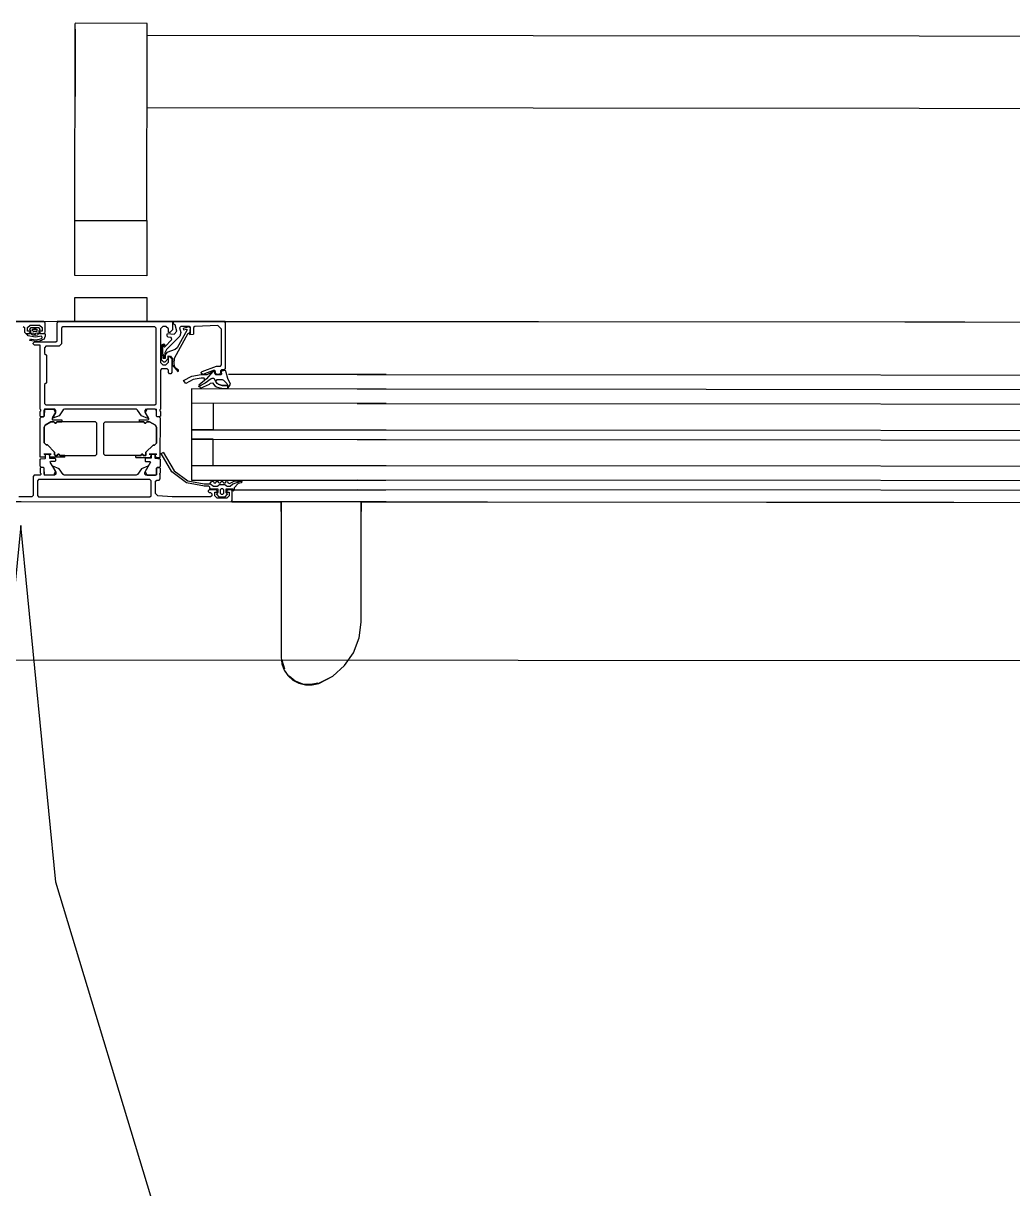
# Model space of a CAD drawing. Header units: metres. Extents: x 2.3 to 42.8, y 0.9 to 31.9.
# Drawn here: x 27.4433 to 27.6055, y 9.3851 to 9.5762 of the extents above; entities that cross this region are included whole.
import ezdxf

# ---------------------------------------------------------------- set-up
doc = ezdxf.new("R2010")
doc.units = ezdxf.units.M
doc.layers.add('ARREDI', color=9, linetype='Continuous')
doc.layers.add('PARETI_STRUTTURE', color=7, linetype='Continuous')

msp = doc.modelspace()

# ---------------------------------------------------------------- linework, layer by layer
at = {"layer": 'ARREDI'}
for points in [[(27.45176, 9.5439), (27.45179, 9.57415), (27.45179, 9.57527), (27.45179, 9.57597), (27.45179, 9.5762)], [(27.45178, 9.57526), (27.45178, 9.57415), (27.45178, 9.5727), (27.45178, 9.571), (27.45178, 9.56918), (27.45178, 9.56736), (27.45178, 9.56567), (27.45177, 9.56421)], [(27.46357, 9.54389), (27.46359, 9.57414), (27.46359, 9.57525), (27.46359, 9.57596), (27.46359, 9.5762), (27.45179, 9.57621)], [(27.46359, 9.57124), (27.46359, 9.57246), (27.46359, 9.5734)], [(27.71676, 9.57401), (27.4636, 9.57419)], [(27.46358, 9.56317), (27.46358, 9.56411), (27.46358, 9.56534)], [(27.46358, 9.56238), (27.71675, 9.5622)], [(27.46356, 9.53481), (27.45175, 9.53483), (27.45175, 9.5439)], [(27.45176, 9.5439), (27.46357, 9.54389), (27.46357, 9.53482)], [(27.46355, 9.52729), (27.45175, 9.5273), (27.45175, 9.53124)], [(27.45175, 9.53124), (27.46355, 9.53123)], [(27.46356, 9.53123), (27.46356, 9.5273)], [(27.75241, 9.52709), (27.13346, 9.52753)], [(27.49805, 9.51861), (27.66972, 9.51849)], [(27.49805, 9.51625), (27.66972, 9.51612)], [(27.49805, 9.51387), (27.66972, 9.51375)], [(27.49805, 9.50954), (27.66971, 9.50942)], [(27.49805, 9.50797), (27.66971, 9.50784)], [(27.66971, 9.50353), (27.49805, 9.50365)], [(27.66971, 9.50116), (27.49805, 9.50129)], [(27.66971, 9.49959), (27.49804, 9.49971)], [(27.13698, 9.498), (27.74886, 9.49756)]]:
    msp.add_lwpolyline(points, dxfattribs=at)
at = {"layer": 'PARETI_STRUTTURE'}
for points in [[(27.41813, 9.52733), (27.44687, 9.52732)], [(27.44668, 9.52731), (27.41814, 9.52732), (27.41814, 9.52599), (27.41857, 9.52556), (27.4188, 9.52556), (27.4188, 9.52614)], [(27.44687, 9.52711), (27.44668, 9.52731)], [(27.44687, 9.52554), (27.44687, 9.52711)], [(27.44884, 9.52711), (27.44904, 9.52731)], [(27.46774, 9.52729), (27.44884, 9.52731)], [(27.44884, 9.52416), (27.44884, 9.52712)], [(27.44904, 9.52731), (27.46775, 9.52729), (27.46775, 9.52596), (27.4673, 9.52552), (27.46707, 9.52552), (27.46707, 9.52611)], [(27.69926, 9.52712), (27.70792, 9.52712), (27.46774, 9.52729)], [(27.4764, 9.52729), (27.46774, 9.52729)], [(27.46799, 9.5269), (27.46794, 9.5269), (27.46794, 9.52729), (27.47621, 9.52729)], [(27.46818, 9.52675), (27.46798, 9.52689)], [(27.50279, 9.52727), (27.47621, 9.52729), (27.4764, 9.52709)], [(27.69926, 9.52713), (27.4764, 9.52728)], [(27.4764, 9.52709), (27.4764, 9.51961)], [(27.44329, 9.52652), (27.44349, 9.52633)], [(27.44349, 9.52633), (27.44349, 9.52554)], [(27.44349, 9.52554), (27.44368, 9.52535)], [(27.44368, 9.52534), (27.4442, 9.52534)], [(27.44381, 9.52534), (27.44443, 9.52534)], [(27.4441, 9.52495), (27.44381, 9.52534)], [(27.444, 9.52633), (27.44439, 9.52672)], [(27.44439, 9.52554), (27.44439, 9.52573), (27.444, 9.52573), (27.444, 9.52633)], [(27.4442, 9.52534), (27.44439, 9.52554)], [(27.44437, 9.52598), (27.44452, 9.52627)], [(27.44443, 9.52587), (27.44437, 9.52598)], [(27.44439, 9.52672), (27.44596, 9.52672)], [(27.4445, 9.52579), (27.44442, 9.52587)], [(27.44443, 9.52534), (27.44451, 9.52542)], [(27.4445, 9.52541), (27.4445, 9.52579)], [(27.44453, 9.52628), (27.4446, 9.52632)], [(27.4446, 9.52632), (27.44576, 9.52632)], [(27.44467, 9.5252), (27.44466, 9.52523), (27.44462, 9.52534), (27.44484, 9.52543)], [(27.44484, 9.52507), (27.44467, 9.5252)], [(27.44482, 9.52577), (27.44482, 9.52605)], [(27.44482, 9.52604), (27.44553, 9.52604)], [(27.44494, 9.52565), (27.44483, 9.52577)], [(27.44484, 9.52543), (27.44499, 9.52538)], [(27.44557, 9.52506), (27.44537, 9.52504), (27.44506, 9.52506), (27.44484, 9.52507)], [(27.44541, 9.52565), (27.44494, 9.52565)], [(27.44499, 9.52539), (27.44518, 9.52505), (27.44536, 9.52539)], [(27.44536, 9.52539), (27.44552, 9.52544)], [(27.44553, 9.52577), (27.44541, 9.52564)], [(27.44552, 9.52543), (27.44573, 9.52534), (27.44569, 9.52514)], [(27.44553, 9.52604), (27.44553, 9.52576)], [(27.44568, 9.52515), (27.44557, 9.52506)], [(27.44576, 9.52632), (27.44583, 9.52628)], [(27.44583, 9.52628), (27.44601, 9.52599)], [(27.44592, 9.52587), (27.44584, 9.52579)], [(27.44585, 9.52579), (27.44585, 9.52542)], [(27.44585, 9.52541), (27.44593, 9.52533)], [(27.44592, 9.52534), (27.44677, 9.52534)], [(27.44601, 9.52599), (27.44593, 9.52587)], [(27.44597, 9.52672), (27.44636, 9.52633)], [(27.44636, 9.52632), (27.44636, 9.52573), (27.44597, 9.52573), (27.44597, 9.52553)], [(27.44597, 9.52554), (27.44616, 9.52534)], [(27.44616, 9.52534), (27.44668, 9.52534)], [(27.44668, 9.52534), (27.44687, 9.52553)], [(27.44677, 9.52533), (27.44685, 9.52525)], [(27.44685, 9.52525), (27.44685, 9.52485), (27.44683, 9.52478)], [(27.44975, 9.52644), (27.44955, 9.52625)], [(27.44955, 9.52624), (27.44955, 9.52365)], [(27.46487, 9.52643), (27.44974, 9.52644)], [(27.46506, 9.52623), (27.46487, 9.52643)], [(27.46506, 9.51383), (27.46507, 9.52623)], [(27.46577, 9.52611), (27.46577, 9.52375)], [(27.46617, 9.52651), (27.46578, 9.52612)], [(27.46668, 9.52651), (27.46616, 9.52651)], [(27.46707, 9.52611), (27.46668, 9.5265)], [(27.46687, 9.52525), (27.46696, 9.52533)], [(27.46687, 9.52492), (27.46687, 9.52525)], [(27.46696, 9.52532), (27.46804, 9.52523)], [(27.46801, 9.52038), (27.46808, 9.52132), (27.4703, 9.52538), (27.47062, 9.52539), (27.47068, 9.52625)], [(27.46804, 9.52523), (27.46845, 9.52573)], [(27.46845, 9.52572), (27.46817, 9.52675)], [(27.47016, 9.52595), (27.46852, 9.52299)], [(27.46911, 9.5265), (27.46891, 9.52625)], [(27.46892, 9.52626), (27.46913, 9.52549)], [(27.46912, 9.52549), (27.46897, 9.52492)], [(27.4705, 9.5265), (27.46911, 9.5265)], [(27.47044, 9.52645), (27.46948, 9.52619)], [(27.46948, 9.52619), (27.46955, 9.52592)], [(27.46954, 9.52592), (27.47007, 9.52606)], [(27.47007, 9.52606), (27.47017, 9.52595)], [(27.47068, 9.52626), (27.47045, 9.52645)], [(27.4706, 9.52511), (27.47046, 9.52536), (27.4707, 9.52536), (27.4707, 9.52631)], [(27.4707, 9.52631), (27.4705, 9.5265)], [(27.47121, 9.5252), (27.47061, 9.52512)], [(27.4714, 9.52651), (27.4712, 9.52632)], [(27.47121, 9.52632), (27.47121, 9.52521)], [(27.4752, 9.52667), (27.47139, 9.5265)], [(27.47581, 9.52608), (27.4752, 9.52666)], [(27.47581, 9.5202), (27.47581, 9.52608)], [(27.4441, 9.52495), (27.4441, 9.52495)], [(27.44632, 9.5249), (27.44521, 9.52476), (27.4441, 9.52495)], [(27.44437, 9.52422), (27.44449, 9.52447)], [(27.44541, 9.52401), (27.44437, 9.52422)], [(27.44449, 9.52447), (27.44459, 9.52443)], [(27.44459, 9.52442), (27.44541, 9.52428)], [(27.4449, 9.52377), (27.4451, 9.52396)], [(27.4449, 9.52365), (27.4449, 9.52376)], [(27.4451, 9.52345), (27.44491, 9.52365)], [(27.4451, 9.52396), (27.44864, 9.52396)], [(27.44608, 9.52081), (27.44608, 9.52345), (27.4451, 9.52345)], [(27.44672, 9.52447), (27.44669, 9.52442), (27.44643, 9.52429), (27.44625, 9.5242), (27.44604, 9.52412), (27.44583, 9.52406), (27.44562, 9.52402), (27.44541, 9.52401)], [(27.44541, 9.52429), (27.44611, 9.52445)], [(27.44611, 9.52446), (27.44627, 9.52454), (27.4464, 9.52462)], [(27.4464, 9.52462), (27.44631, 9.52491)], [(27.44683, 9.52478), (27.44672, 9.52447)], [(27.44699, 9.52325), (27.4468, 9.52306)], [(27.44915, 9.52325), (27.44699, 9.52325)], [(27.44864, 9.52396), (27.44884, 9.52415)], [(27.44955, 9.52365), (27.44916, 9.52326)], [(27.46577, 9.52375), (27.46577, 9.52336)], [(27.46577, 9.52336), (27.46577, 9.52061)], [(27.4659, 9.52344), (27.4659, 9.52108)], [(27.46635, 9.52362), (27.46591, 9.52344)], [(27.46606, 9.52341), (27.46627, 9.52349)], [(27.46606, 9.52199), (27.46606, 9.52341)], [(27.46616, 9.52331), (27.46623, 9.52334)], [(27.46616, 9.52202), (27.46616, 9.52331)], [(27.46623, 9.52334), (27.46639, 9.52317)], [(27.46626, 9.52349), (27.46643, 9.52332)], [(27.46654, 9.52343), (27.46635, 9.52363)], [(27.46638, 9.52318), (27.46649, 9.52318)], [(27.46643, 9.52332), (27.46654, 9.52343)], [(27.46649, 9.52317), (27.46767, 9.52434)], [(27.46897, 9.52492), (27.46675, 9.5227)], [(27.46705, 9.52472), (27.46687, 9.52492)], [(27.46755, 9.52468), (27.46705, 9.52472)], [(27.46767, 9.52435), (27.46755, 9.52468)], [(27.44679, 9.52306), (27.44679, 9.52207), (27.44707, 9.52179), (27.44707, 9.51726), (27.44679, 9.51699), (27.44679, 9.51385)], [(27.46614, 9.52183), (27.46605, 9.52198)], [(27.46621, 9.52167), (27.46613, 9.52183)], [(27.46621, 9.52192), (27.46616, 9.52202)], [(27.46632, 9.52171), (27.46621, 9.52192)], [(27.46621, 9.52126), (27.46621, 9.52168)], [(27.46657, 9.52126), (27.46621, 9.52126)], [(27.46632, 9.5213), (27.46632, 9.52171)], [(27.46652, 9.5213), (27.46632, 9.5213)], [(27.46675, 9.52271), (27.46651, 9.52215)], [(27.46652, 9.52215), (27.46652, 9.5213)], [(27.46653, 9.52069), (27.46706, 9.52127)], [(27.46683, 9.52223), (27.46656, 9.52185)], [(27.46657, 9.52185), (27.46657, 9.52126)], [(27.46821, 9.52273), (27.46683, 9.52223)], [(27.46706, 9.52128), (27.46706, 9.52168), (27.46744, 9.52161)], [(27.46707, 9.5206), (27.46707, 9.52159), (27.46726, 9.52159)], [(27.46727, 9.52159), (27.46765, 9.5212)], [(27.46743, 9.52161), (27.46775, 9.52119)], [(27.46766, 9.52119), (27.46766, 9.51894)], [(27.46776, 9.52119), (27.46769, 9.5202)], [(27.46852, 9.52299), (27.4682, 9.52273)], [(27.44608, 9.52042), (27.44608, 9.52081)], [(27.44608, 9.51865), (27.44608, 9.52042)], [(27.46577, 9.5206), (27.46616, 9.52021)], [(27.46596, 9.51954), (27.46577, 9.51934)], [(27.46577, 9.51934), (27.46577, 9.51293)], [(27.4659, 9.52108), (27.46629, 9.52069)], [(27.46687, 9.51954), (27.46597, 9.51954)], [(27.46616, 9.52021), (27.46668, 9.52021)], [(27.46629, 9.52069), (27.46653, 9.52069)], [(27.46667, 9.52021), (27.46706, 9.5206)], [(27.46707, 9.51934), (27.46687, 9.51954)], [(27.46707, 9.51895), (27.46707, 9.51934)], [(27.46768, 9.5202), (27.4687, 9.51904)], [(27.46817, 9.51969), (27.46801, 9.52038)], [(27.46876, 9.51935), (27.46818, 9.51969)], [(27.4687, 9.51904), (27.46876, 9.51934)], [(27.47259, 9.51914), (27.47495, 9.52)], [(27.47456, 9.51931), (27.47273, 9.51864)], [(27.47482, 9.51912), (27.47456, 9.5193)], [(27.47495, 9.51999), (27.47502, 9.52001)], [(27.47502, 9.52001), (27.47561, 9.52001)], [(27.47561, 9.52001), (27.47581, 9.5202)], [(27.47581, 9.51941), (27.47561, 9.51922)], [(27.4762, 9.51941), (27.47581, 9.51941)], [(27.47637, 9.51929), (27.47582, 9.51918)], [(27.4764, 9.51961), (27.4762, 9.51941)], [(27.47651, 9.5192), (27.47637, 9.5193)], [(27.44608, 9.51825), (27.44608, 9.51864)], [(27.44608, 9.51294), (27.44608, 9.51826)], [(27.46726, 9.51875), (27.46707, 9.51894)], [(27.46746, 9.51875), (27.46727, 9.51875)], [(27.46766, 9.51895), (27.46746, 9.51875)], [(27.46955, 9.51762), (27.47092, 9.51837), (27.47246, 9.51863)], [(27.46994, 9.51712), (27.46955, 9.51762)], [(27.47247, 9.518), (27.47112, 9.51778), (27.46994, 9.51712)], [(27.47411, 9.51793), (27.47309, 9.51718), (27.47195, 9.51661)], [(27.47437, 9.51914), (27.47333, 9.51789), (27.47205, 9.51686)], [(27.47246, 9.51895), (27.47259, 9.51913)], [(27.47246, 9.51883), (27.47246, 9.51895)], [(27.47273, 9.51864), (27.47246, 9.51882)], [(27.47247, 9.51863), (27.4734, 9.51863)], [(27.47295, 9.518), (27.47248, 9.518)], [(27.47308, 9.51765), (27.47295, 9.518)], [(27.47341, 9.51863), (27.47431, 9.51904)], [(27.4742, 9.51796), (27.47412, 9.51793)], [(27.47446, 9.51796), (27.47421, 9.51796)], [(27.47457, 9.5191), (27.47438, 9.51914)], [(27.47464, 9.51784), (27.47446, 9.51795)], [(27.47474, 9.51865), (27.47457, 9.5191)], [(27.47507, 9.51714), (27.47486, 9.51747), (27.47464, 9.51784)], [(27.47485, 9.51857), (27.47474, 9.51865)], [(27.47482, 9.51882), (27.47482, 9.51911)], [(27.47502, 9.51863), (27.47483, 9.51882)], [(27.47566, 9.51857), (27.47485, 9.51857)], [(27.47485, 9.51747), (27.47506, 9.51781)], [(27.47541, 9.51863), (27.47503, 9.51863)], [(27.47507, 9.51781), (27.47593, 9.51781)], [(27.47561, 9.51882), (27.47542, 9.51863)], [(27.47561, 9.51922), (27.47561, 9.51883)], [(27.47577, 9.5187), (27.47566, 9.51856)], [(27.47582, 9.51919), (27.47573, 9.51906)], [(27.47573, 9.51905), (27.47577, 9.51869)], [(27.47592, 9.51781), (27.47612, 9.51771)], [(27.47612, 9.51771), (27.47667, 9.51715)], [(27.47657, 9.51895), (27.47651, 9.5192)], [(27.47725, 9.51704), (27.47685, 9.51797), (27.47656, 9.51896)], [(27.50278, 9.51861), (27.47695, 9.51862)], [(27.50278, 9.51623), (27.47089, 9.51626), (27.47088, 9.50129), (27.50276, 9.50127)], [(27.47205, 9.51687), (27.47237, 9.51638)], [(27.47237, 9.51638), (27.47382, 9.51706)], [(27.47382, 9.51706), (27.47397, 9.51722)], [(27.47397, 9.51721), (27.47431, 9.51726)], [(27.4743, 9.51726), (27.47472, 9.51677)], [(27.47471, 9.51676), (27.47495, 9.51661)], [(27.47494, 9.51661), (27.4758, 9.51636)], [(27.47526, 9.51701), (27.47506, 9.51713)], [(27.47526, 9.51701), (27.47588, 9.51683), (27.47526, 9.51701)], [(27.4758, 9.51636), (27.47594, 9.51635)], [(27.47599, 9.51681), (27.47587, 9.51682), (27.47599, 9.51681)], [(27.47594, 9.51634), (27.47684, 9.51634), (27.47684, 9.51683), (27.47684, 9.51681), (27.47598, 9.51681), (27.47684, 9.51681)], [(27.47668, 9.51715), (27.47684, 9.51683)], [(27.47684, 9.51634), (27.47726, 9.51704)], [(27.47684, 9.51634), (27.47684, 9.51634)], [(27.44679, 9.51384), (27.44698, 9.51365)], [(27.44698, 9.51365), (27.46486, 9.51363)], [(27.46486, 9.51363), (27.46505, 9.51383)], [(27.50278, 9.51387), (27.47089, 9.5139)], [(27.47443, 9.51389), (27.47443, 9.50956), (27.47089, 9.50956), (27.50277, 9.50954)], [(27.44615, 9.51283), (27.44607, 9.51294)], [(27.44608, 9.51254), (27.44616, 9.51265)], [(27.44608, 9.5118), (27.44608, 9.51254)], [(27.44619, 9.51169), (27.44608, 9.51181)], [(27.44608, 9.51148), (27.44627, 9.51167)], [(27.44615, 9.51265), (27.44615, 9.51283)], [(27.44658, 9.51169), (27.44619, 9.51169)], [(27.44627, 9.51167), (27.44659, 9.51167)], [(27.4467, 9.5118), (27.44657, 9.51169)], [(27.44659, 9.51167), (27.44672, 9.51179)], [(27.44844, 9.51294), (27.44675, 9.51294), (27.4467, 9.5118)], [(27.44675, 9.51294), (27.4467, 9.5129)], [(27.44671, 9.51274), (27.4469, 9.51293)], [(27.44671, 9.51179), (27.44671, 9.51274)], [(27.44691, 9.51293), (27.44828, 9.51293)], [(27.44855, 9.51233), (27.44804, 9.51143)], [(27.44809, 9.51152), (27.44863, 9.51247), (27.44863, 9.51274)], [(27.44983, 9.5128), (27.44919, 9.51187), (27.44815, 9.51144)], [(27.44828, 9.51293), (27.44855, 9.51234)], [(27.44864, 9.51274), (27.44844, 9.51293)], [(27.45001, 9.51294), (27.44983, 9.5128)], [(27.46183, 9.51293), (27.45002, 9.51294)], [(27.46201, 9.51279), (27.46183, 9.51293)], [(27.4637, 9.51143), (27.46265, 9.51186), (27.46201, 9.51279)], [(27.4632, 9.51273), (27.4632, 9.51245), (27.46375, 9.51151)], [(27.4634, 9.51293), (27.46321, 9.51273)], [(27.46356, 9.51292), (27.46329, 9.51232)], [(27.46329, 9.51232), (27.4638, 9.51142)], [(27.46514, 9.51179), (27.46514, 9.51287), (27.4634, 9.51293)], [(27.46493, 9.51292), (27.46356, 9.51292)], [(27.46513, 9.51272), (27.46494, 9.51292)], [(27.46514, 9.51288), (27.4651, 9.51292)], [(27.46525, 9.51166), (27.46512, 9.51179)], [(27.46513, 9.51178), (27.46513, 9.51272)], [(27.46526, 9.51167), (27.46513, 9.5118)], [(27.46557, 9.51166), (27.46525, 9.51166)], [(27.46565, 9.51167), (27.46526, 9.51167)], [(27.46576, 9.51146), (27.46557, 9.51166)], [(27.46576, 9.51179), (27.46564, 9.51166)], [(27.46576, 9.51292), (27.46568, 9.51281)], [(27.46569, 9.51282), (27.46569, 9.51264)], [(27.46569, 9.51264), (27.46577, 9.51253)], [(27.46576, 9.51253), (27.46576, 9.51179)], [(27.44677, 9.50556), (27.44684, 9.50554), (27.44688, 9.5055), (27.4469, 9.50543), (27.44687, 9.50512), (27.44686, 9.50508), (27.44683, 9.50506), (27.44679, 9.50504), (27.44615, 9.50504), (27.44611, 9.50506), (27.44608, 9.50508), (27.44606, 9.50512), (27.44608, 9.51147)], [(27.4467, 9.50739), (27.4467, 9.50997), (27.4467, 9.50739)], [(27.44803, 9.51143), (27.448, 9.51133)], [(27.448, 9.51133), (27.448, 9.51125)], [(27.448, 9.51124), (27.44809, 9.51116)], [(27.44808, 9.51116), (27.44958, 9.51116)], [(27.44814, 9.51144), (27.44809, 9.51152)], [(27.44844, 9.51073), (27.44844, 9.51065), (27.44844, 9.51073)], [(27.44867, 9.51065), (27.44867, 9.51074), (27.44867, 9.51065)], [(27.45513, 9.51085), (27.4488, 9.51085), (27.44958, 9.51085)], [(27.44958, 9.51116), (27.44958, 9.51084)], [(27.45533, 9.51065), (27.45513, 9.51084)], [(27.45532, 9.50555), (27.45532, 9.51065)], [(27.45651, 9.51065), (27.4567, 9.51084)], [(27.45651, 9.50555), (27.45651, 9.51065)], [(27.45671, 9.51084), (27.46304, 9.51084), (27.46226, 9.51084)], [(27.46375, 9.51115), (27.46225, 9.51115)], [(27.46226, 9.51116), (27.46226, 9.51084)], [(27.46316, 9.51064), (27.46316, 9.51073), (27.46316, 9.51064)], [(27.4634, 9.51072), (27.4634, 9.51064), (27.4634, 9.51072)], [(27.46375, 9.51151), (27.46369, 9.51143)], [(27.46383, 9.51123), (27.46375, 9.51115)], [(27.46381, 9.51141), (27.46383, 9.51132)], [(27.46383, 9.51132), (27.46383, 9.51123)], [(27.46506, 9.50554), (27.46499, 9.50553), (27.46494, 9.50549), (27.46493, 9.50542), (27.46496, 9.50511), (27.46497, 9.50507), (27.465, 9.50504), (27.46504, 9.50503), (27.46568, 9.50503), (27.46572, 9.50504), (27.46575, 9.50507), (27.46575, 9.50511), (27.46576, 9.51146)], [(27.46513, 9.50737), (27.46513, 9.50996), (27.46513, 9.50737)], [(27.47442, 9.50365), (27.47442, 9.50799), (27.47088, 9.50799), (27.50277, 9.50796)], [(27.44725, 9.50707), (27.44702, 9.50707), (27.44725, 9.50707)], [(27.46458, 9.50706), (27.46481, 9.50706), (27.46458, 9.50706)], [(27.44607, 9.50357), (27.44607, 9.50471), (27.44608, 9.50475), (27.44611, 9.50478), (27.44615, 9.50478), (27.44686, 9.50485), (27.4469, 9.50486), (27.44693, 9.50489), (27.44693, 9.50492), (27.44693, 9.50547), (27.44693, 9.50552), (27.4469, 9.50554), (27.44686, 9.50556), (27.44672, 9.50556), (27.44663, 9.50556)], [(27.44788, 9.50555), (27.44663, 9.50555)], [(27.44672, 9.50556), (27.44779, 9.50556)], [(27.44779, 9.50555), (27.44765, 9.50555), (27.44761, 9.50554), (27.44758, 9.50551), (27.44756, 9.50547), (27.44756, 9.50496), (27.44758, 9.50493), (27.44761, 9.5049), (27.44765, 9.50489), (27.44847, 9.50489), (27.44851, 9.50487), (27.44854, 9.50485), (27.44855, 9.5048), (27.44855, 9.50446), (27.44854, 9.50441), (27.44851, 9.50439), (27.44847, 9.50437), (27.44773, 9.50437)], [(27.45009, 9.50504), (27.44771, 9.50504), (27.44767, 9.50506), (27.44764, 9.50508), (27.44763, 9.50512), (27.4476, 9.50544), (27.44763, 9.5055), (27.44767, 9.50554), (27.44773, 9.50556), (27.44788, 9.50556)], [(27.44772, 9.50437), (27.44765, 9.50426)], [(27.44766, 9.50425), (27.44855, 9.50271)], [(27.45009, 9.50504), (27.45009, 9.50536), (27.4493, 9.50536), (27.44924, 9.50537), (27.4492, 9.50541), (27.44918, 9.50548), (27.44918, 9.50555), (27.44918, 9.50548), (27.4492, 9.50541), (27.44924, 9.50537), (27.4493, 9.50536), (27.45513, 9.50536)], [(27.45513, 9.50535), (27.45532, 9.50555)], [(27.4567, 9.50535), (27.45651, 9.50555)], [(27.46174, 9.50503), (27.46174, 9.50535), (27.46253, 9.50535), (27.46259, 9.50536), (27.46263, 9.5054), (27.46265, 9.50546), (27.46265, 9.50554), (27.46265, 9.50546), (27.46263, 9.5054), (27.46259, 9.50536), (27.46253, 9.50535), (27.4567, 9.50535)], [(27.46174, 9.50503), (27.46412, 9.50503), (27.46416, 9.50505), (27.46419, 9.50507), (27.4642, 9.50512), (27.46423, 9.50542), (27.4642, 9.50548), (27.46416, 9.50553), (27.4641, 9.50555), (27.46395, 9.50555)], [(27.46404, 9.50554), (27.46418, 9.50554), (27.46422, 9.50553), (27.46425, 9.5055), (27.46427, 9.50546), (27.46427, 9.50495), (27.46425, 9.50492), (27.46422, 9.50489), (27.46418, 9.50488), (27.46335, 9.50488), (27.46332, 9.50486), (27.46329, 9.50483), (27.46328, 9.50479), (27.46328, 9.50445), (27.46329, 9.5044), (27.46332, 9.50438), (27.46335, 9.50436), (27.4641, 9.50436)], [(27.46417, 9.50424), (27.46328, 9.5027)], [(27.46395, 9.50554), (27.4652, 9.50554)], [(27.46511, 9.50554), (27.46404, 9.50554)], [(27.4641, 9.50436), (27.46417, 9.50424)], [(27.46576, 9.50356), (27.46576, 9.5047), (27.46574, 9.50474), (27.46572, 9.50476), (27.46567, 9.50476), (27.46497, 9.50483), (27.46494, 9.50485), (27.4649, 9.50488), (27.4649, 9.50492), (27.4649, 9.50546), (27.4649, 9.5055), (27.46494, 9.50553), (27.46497, 9.50554), (27.4651, 9.50554), (27.4652, 9.50554)], [(27.46588, 9.50566), (27.46623, 9.50585)], [(27.46767, 9.50265), (27.46588, 9.50566)], [(27.46622, 9.50586), (27.46802, 9.50284)], [(27.44509, 9.50211), (27.44489, 9.50192)], [(27.44607, 9.50211), (27.44508, 9.50211)], [(27.44619, 9.50336), (27.44606, 9.50325)], [(27.44615, 9.50222), (27.44606, 9.50211)], [(27.44627, 9.50337), (27.44607, 9.50357)], [(27.44607, 9.50324), (27.44607, 9.50251)], [(27.44607, 9.5025), (27.44615, 9.50239)], [(27.44615, 9.5024), (27.44615, 9.50222)], [(27.44657, 9.50336), (27.44619, 9.50336)], [(27.44659, 9.50337), (27.44627, 9.50337)], [(27.4467, 9.50326), (27.44658, 9.50338)], [(27.44669, 9.50324), (27.44658, 9.50337)], [(27.44843, 9.50211), (27.44674, 9.50211), (27.4467, 9.50325)], [(27.4467, 9.50231), (27.4467, 9.50325)], [(27.4469, 9.50211), (27.4467, 9.50231)], [(27.44674, 9.50211), (27.4467, 9.50215)], [(27.44827, 9.50211), (27.44689, 9.50211)], [(27.44814, 9.5036), (27.44808, 9.50352)], [(27.44809, 9.50352), (27.44863, 9.50258), (27.44863, 9.5023)], [(27.44982, 9.50224), (27.44918, 9.50317), (27.44814, 9.50361)], [(27.44854, 9.50271), (27.44827, 9.50212)], [(27.44863, 9.5023), (27.44843, 9.50211)], [(27.45001, 9.50211), (27.44983, 9.50225)], [(27.46182, 9.5021), (27.45001, 9.50211)], [(27.46201, 9.50224), (27.46181, 9.5021)], [(27.46369, 9.50359), (27.46265, 9.50316), (27.46201, 9.50223)], [(27.4632, 9.5023), (27.4632, 9.50257), (27.46374, 9.50352)], [(27.46339, 9.5021), (27.4632, 9.50229)], [(27.46328, 9.5027), (27.46356, 9.50211)], [(27.46513, 9.50323), (27.46513, 9.50215), (27.4634, 9.50209)], [(27.46356, 9.5021), (27.46493, 9.5021)], [(27.46374, 9.50351), (27.46369, 9.5036)], [(27.46493, 9.5021), (27.46512, 9.5023)], [(27.46513, 9.50214), (27.46509, 9.5021)], [(27.46512, 9.50324), (27.46525, 9.50335)], [(27.46512, 9.5023), (27.46512, 9.50324)], [(27.46525, 9.50335), (27.46513, 9.50324)], [(27.46524, 9.50336), (27.46556, 9.50336)], [(27.46564, 9.50335), (27.46525, 9.50335)], [(27.46556, 9.50336), (27.46575, 9.50355)], [(27.46576, 9.50323), (27.46563, 9.50335)], [(27.46576, 9.5021), (27.46567, 9.50221)], [(27.46568, 9.50238), (27.46576, 9.50249)], [(27.46568, 9.5022), (27.46568, 9.50238)], [(27.46575, 9.5015), (27.46575, 9.5021)], [(27.46576, 9.50249), (27.46576, 9.50323)], [(27.47298, 9.50032), (27.47005, 9.50086), (27.46767, 9.50265)], [(27.46801, 9.50285), (27.47025, 9.50119), (27.47297, 9.50071)], [(27.50277, 9.50363), (27.47088, 9.50366)], [(27.44489, 9.50191), (27.44489, 9.49876)], [(27.44559, 9.50121), (27.44559, 9.49876)], [(27.44579, 9.5014), (27.4456, 9.50121)], [(27.46406, 9.50139), (27.4458, 9.5014)], [(27.46426, 9.50119), (27.46406, 9.50139)], [(27.46426, 9.49875), (27.46426, 9.50119)], [(27.46497, 9.50111), (27.46516, 9.50131)], [(27.46497, 9.49912), (27.46497, 9.50112)], [(27.46516, 9.50131), (27.46555, 9.50131)], [(27.46556, 9.50131), (27.46575, 9.5015)], [(27.47371, 9.50032), (27.47297, 9.50032)], [(27.47298, 9.50071), (27.47391, 9.50071)], [(27.4739, 9.50012), (27.47371, 9.50032)], [(27.47446, 9.50028), (27.4739, 9.50071), (27.47416, 9.5011)], [(27.47416, 9.50111), (27.47445, 9.50106)], [(27.47445, 9.50107), (27.47453, 9.50083)], [(27.47458, 9.50024), (27.47445, 9.50028)], [(27.47454, 9.50083), (27.47485, 9.50083)], [(27.47505, 9.50024), (27.47458, 9.50024)], [(27.47485, 9.50083), (27.47493, 9.50106)], [(27.47493, 9.50107), (27.47524, 9.50107)], [(27.47523, 9.50034), (27.47506, 9.50024)], [(27.47527, 9.50042), (27.47523, 9.50033)], [(27.47524, 9.50107), (27.47532, 9.50083)], [(27.47544, 9.50051), (27.47528, 9.50042)], [(27.47533, 9.50083), (27.47563, 9.50083)], [(27.47632, 9.50051), (27.47545, 9.50051)], [(27.47563, 9.50083), (27.47572, 9.50106)], [(27.47572, 9.50107), (27.47603, 9.50107)], [(27.47603, 9.50107), (27.47611, 9.50083)], [(27.47612, 9.50083), (27.47642, 9.50083)], [(27.47649, 9.50041), (27.47633, 9.50051)], [(27.47642, 9.50083), (27.4765, 9.50106)], [(27.47654, 9.50034), (27.4765, 9.50042)], [(27.47651, 9.50107), (27.47681, 9.50102)], [(27.47671, 9.50024), (27.47654, 9.50034)], [(27.4771, 9.50024), (27.47671, 9.50024)], [(27.47682, 9.50102), (27.47682, 9.50087)], [(27.47682, 9.50087), (27.4771, 9.50077)], [(27.4771, 9.50077), (27.478, 9.50118)], [(27.47723, 9.50028), (27.4771, 9.50024)], [(27.47763, 9.50063), (27.47723, 9.50028)], [(27.47868, 9.50101), (27.47764, 9.50064)], [(27.47851, 9.50076), (27.47787, 9.50005)], [(27.478, 9.50118), (27.47905, 9.50118)], [(27.47908, 9.50087), (27.47851, 9.50076)], [(27.47904, 9.50109), (27.47868, 9.50101)], [(27.47915, 9.50115), (27.47904, 9.50109)], [(27.47905, 9.50118), (27.47908, 9.50088)], [(27.44469, 9.49857), (27.44256, 9.49857)], [(27.44489, 9.49876), (27.44469, 9.49857)], [(27.44559, 9.49876), (27.44579, 9.49857)], [(27.44579, 9.49857), (27.46405, 9.49855)], [(27.46406, 9.49855), (27.46425, 9.49875)], [(27.46533, 9.49872), (27.46497, 9.49911)], [(27.47398, 9.49855), (27.46772, 9.49855), (27.46533, 9.49873)], [(27.47379, 9.49973), (27.47359, 9.49953)], [(27.47359, 9.49953), (27.47359, 9.49945)], [(27.47359, 9.49945), (27.47378, 9.49926)], [(27.47489, 9.49973), (27.47379, 9.49973)], [(27.47379, 9.49925), (27.47398, 9.49925)], [(27.4739, 9.49992), (27.4739, 9.50012)], [(27.47402, 9.49981), (27.4739, 9.49993)], [(27.47398, 9.49925), (27.47418, 9.49906)], [(27.47418, 9.49874), (27.47399, 9.49855)], [(27.47485, 9.49981), (27.47402, 9.49981)], [(27.47418, 9.49906), (27.47418, 9.49874)], [(27.47469, 9.49874), (27.47469, 9.49934), (27.47508, 9.49934), (27.47508, 9.49953)], [(27.47508, 9.49835), (27.47469, 9.49874)], [(27.47524, 9.49981), (27.47485, 9.49981)], [(27.47509, 9.49953), (27.47489, 9.49972)], [(27.475, 9.49897), (27.47509, 9.49917)], [(27.47541, 9.49856), (27.47501, 9.49898)], [(27.47509, 9.49918), (27.47513, 9.49918)], [(27.47666, 9.49835), (27.47509, 9.49835)], [(27.47512, 9.49918), (27.47525, 9.4993)], [(27.47524, 9.49929), (27.47524, 9.49981)], [(27.47555, 9.49851), (27.47541, 9.49856)], [(27.47575, 9.49988), (27.47556, 9.49969)], [(27.47556, 9.49969), (27.47556, 9.49917)], [(27.47556, 9.49918), (27.47575, 9.49898)], [(27.4762, 9.4985), (27.47556, 9.4985)], [(27.47599, 9.49988), (27.47575, 9.49988)], [(27.47575, 9.49898), (27.47599, 9.49898)], [(27.47619, 9.49969), (27.47599, 9.49988)], [(27.47599, 9.49898), (27.47619, 9.49917)], [(27.47619, 9.49918), (27.47619, 9.49969)], [(27.47633, 9.49856), (27.4762, 9.49851)], [(27.47674, 9.49897), (27.47633, 9.49856)], [(27.4765, 9.49981), (27.4765, 9.49929)], [(27.4765, 9.49929), (27.47663, 9.49917)], [(27.4769, 9.49981), (27.47651, 9.49981)], [(27.47662, 9.49917), (27.47666, 9.49917)], [(27.47686, 9.49973), (27.47666, 9.49953)], [(27.47666, 9.49953), (27.47666, 9.49933), (27.47705, 9.49933), (27.47705, 9.49874)], [(27.47666, 9.49917), (27.47674, 9.49897)], [(27.47705, 9.49874), (27.47666, 9.49835)], [(27.47737, 9.49973), (27.47686, 9.49973)], [(27.47768, 9.49949), (27.47768, 9.49981), (27.47689, 9.49981)], [(27.47757, 9.49953), (27.47737, 9.49972)], [(27.47756, 9.49795), (27.47756, 9.49952)], [(27.47784, 9.49963), (27.47769, 9.49949)], [(27.47783, 9.49972), (27.50276, 9.49971)], [(27.47788, 9.50006), (27.47784, 9.49964)], [(27.43898, 9.49778), (27.47756, 9.49776)], [(27.43918, 9.49778), (27.47737, 9.49776)], [(27.50277, 9.49774), (27.47737, 9.49776), (27.47756, 9.49795)], [(27.47756, 9.49776), (27.48556, 9.49776)], [(27.48557, 9.49775), (27.48555, 9.47226), (27.48568, 9.47117), (27.48607, 9.47014), (27.48669, 9.46924), (27.48751, 9.4685), (27.48849, 9.46799), (27.48955, 9.46772), (27.49065, 9.46771), (27.49172, 9.46797), (27.49403, 9.46917), (27.49597, 9.47088), (27.49744, 9.473), (27.49836, 9.47542), (27.49868, 9.47799), (27.49869, 9.49774)], [(27.4987, 9.49774), (27.69806, 9.4976)], [(27.74233, 9.194), (27.68389, 9.19979), (27.62769, 9.21689), (27.5759, 9.24461), (27.53052, 9.28191), (27.49329, 9.32734), (27.46564, 9.37916), (27.44864, 9.43539), (27.44291, 9.49384), (27.43711, 9.4354), (27.42002, 9.37919), (27.3923, 9.32741), (27.355, 9.28204), (27.30957, 9.2448), (27.25775, 9.21715), (27.20152, 9.20014), (27.14307, 9.19443)], [(27.49847, 9.4763), (27.49868, 9.47804)], [(25.82857, 9.47303), (34.11605, 9.46683)], [(27.48567, 9.47177), (27.48611, 9.47034)], [(27.48686, 9.46919), (27.48787, 9.46836), (27.48908, 9.4679), (27.49045, 9.46783), (27.49156, 9.46808)]]:
    msp.add_lwpolyline(points, dxfattribs=at)
for points in [[(27.44522, 9.52622), (27.44525, 9.52619), (27.44526, 9.52615), (27.44525, 9.52611), (27.44522, 9.52608), (27.44518, 9.52608), (27.44513, 9.52608), (27.44511, 9.52611), (27.44511, 9.52615), (27.44511, 9.52619), (27.44513, 9.52622), (27.44518, 9.52623)], [(27.44671, 9.50996), (27.4469, 9.51031)], [(27.4469, 9.51031), (27.44783, 9.51085), (27.44832, 9.51085), (27.44783, 9.51085)], [(27.44833, 9.51086), (27.44844, 9.51073)], [(27.44844, 9.51065), (27.44867, 9.51065)], [(27.44867, 9.51074), (27.44879, 9.51085)], [(27.46317, 9.51073), (27.46305, 9.51084)], [(27.4634, 9.51064), (27.46316, 9.51064)], [(27.46352, 9.51085), (27.4634, 9.51072)], [(27.46494, 9.5103), (27.464, 9.51084), (27.46352, 9.51084), (27.464, 9.51084)], [(27.46513, 9.50995), (27.46494, 9.5103)], [(27.44702, 9.50707), (27.4467, 9.50739)], [(27.44843, 9.50589), (27.44725, 9.50707)], [(27.44895, 9.50555), (27.44895, 9.50547), (27.44893, 9.50541), (27.44889, 9.50537), (27.44882, 9.50536), (27.44851, 9.50536), (27.44847, 9.50537), (27.44845, 9.5054), (27.44843, 9.50544), (27.44843, 9.50589), (27.44843, 9.50544), (27.44845, 9.5054), (27.44847, 9.50537), (27.44851, 9.50536), (27.44882, 9.50536), (27.44889, 9.50537), (27.44893, 9.50541), (27.44895, 9.50547)], [(27.46288, 9.50554), (27.46288, 9.50546), (27.4629, 9.50541), (27.46294, 9.50536), (27.463, 9.50535), (27.46331, 9.50535), (27.46336, 9.50536), (27.46338, 9.50539), (27.4634, 9.50542), (27.4634, 9.50588), (27.4634, 9.50542), (27.46338, 9.50539), (27.46336, 9.50536), (27.46331, 9.50535), (27.463, 9.50535), (27.46294, 9.50536), (27.4629, 9.50541), (27.46288, 9.50546)], [(27.4634, 9.50588), (27.46458, 9.50706)], [(27.46481, 9.50705), (27.46513, 9.50737)], [(27.44918, 9.50555), (27.44895, 9.50555)], [(27.46265, 9.50554), (27.46288, 9.50554)], [(27.4987, 9.49774), (27.48557, 9.49775), (27.48556, 9.47227), (27.48568, 9.47117), (27.48607, 9.47014), (27.4867, 9.46923), (27.48751, 9.4685), (27.48849, 9.46799), (27.48956, 9.46773), (27.49065, 9.46771), (27.49172, 9.46798), (27.49403, 9.46917), (27.49597, 9.47088), (27.49745, 9.473), (27.49836, 9.47542), (27.49868, 9.47799)], [(27.48557, 9.49618), (27.48557, 9.49775)], [(27.4987, 9.49774), (27.4987, 9.49617)]]:
    msp.add_lwpolyline(points, close=True, dxfattribs=at)

doc.saveas('drawing.dxf')
